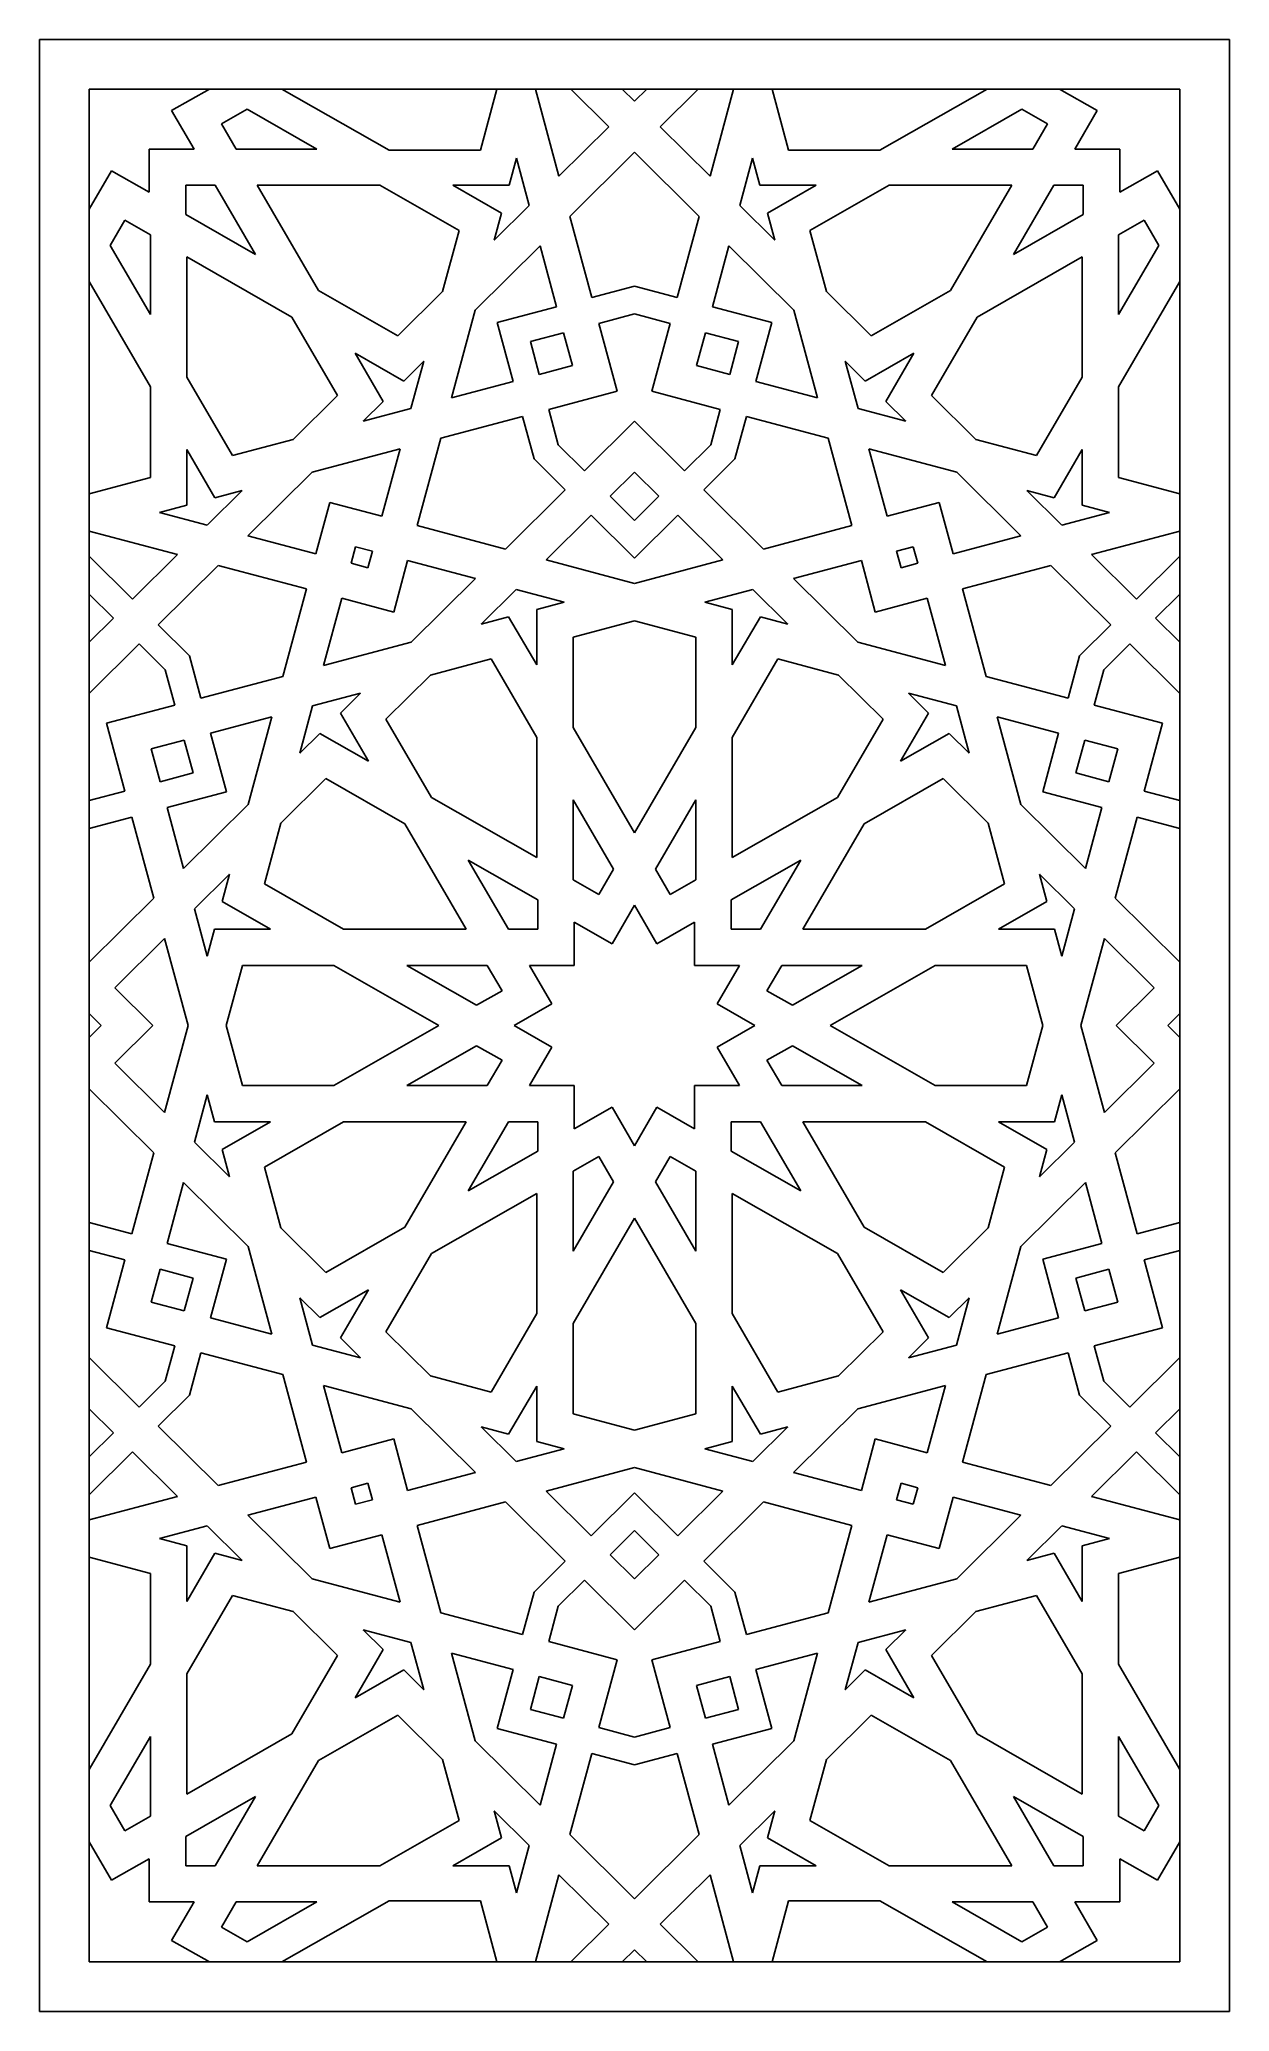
# Model space of a CAD drawing. Header units: millimetres. Extents: x 5671 to 6151, y 820 to 1616.
import ezdxf

# ---------------------------------------------------------------- set-up
doc = ezdxf.new("R2010")
doc.units = ezdxf.units.MM
doc.layers.add('Default', color=18, linetype='Continuous', true_color=0x000000)

msp = doc.modelspace()

# ---------------------------------------------------------------- linework, layer by layer
at = {"layer": 'Default'}
for p, q in [((6150.82, 1616.07), (5670.92, 1616.07)), ((5670.92, 1616.07), (5670.92, 820.35)), ((6150.82, 820.35), (6150.82, 1616.07)), ((6130.82, 1596.07), (5690.92, 1596.07)), ((5690.92, 1596.07), (5690.92, 840.35)), ((5724.23, 1587.36), (5739.44, 1596.07)), ((5811.89, 1571.35), (5768.72, 1596.07)), ((5855.4, 1596.07), (5848.72, 1571.35)), ((5870.92, 1596.07), (5880.41, 1560.97)), ((5900.47, 1580.86), (5885.14, 1596.07)), ((5905.94, 1596.07), (5910.87, 1591.18)), ((5910.87, 1591.18), (5915.8, 1596.07)), ((5921.28, 1580.86), (5936.61, 1596.07)), ((5950.82, 1596.07), (5941.34, 1560.97)), ((5966.34, 1596.07), (5973.02, 1571.35)), ((6009.85, 1571.35), (6053.03, 1596.07)), ((6082.31, 1596.07), (6097.51, 1587.36)), ((6130.82, 840.35), (6130.82, 1596.07)), ((5733.28, 1571.82), (5724.23, 1587.36)), ((5754.62, 1587.92), (5744.33, 1582.02)), ((5782.74, 1571.82), (5754.62, 1587.92)), ((6039.01, 1571.82), (6067.12, 1587.92)), ((6067.12, 1587.92), (6077.42, 1582.02)), ((6097.51, 1587.36), (6088.46, 1571.82)), ((5744.33, 1582.02), (5750.27, 1571.82)), ((5880.41, 1560.97), (5900.47, 1580.86)), ((5941.34, 1560.97), (5921.28, 1580.86)), ((6077.42, 1582.02), (6071.47, 1571.82)), ((5715.18, 1554.4), (5715.18, 1571.82)), ((5715.18, 1571.82), (5733.28, 1571.82)), ((5750.27, 1571.82), (5782.74, 1571.82)), ((5848.72, 1571.35), (5811.89, 1571.35)), ((5860.28, 1557.22), (5863.24, 1568.15)), ((5863.24, 1568.15), (5868.4, 1549.05)), ((5884.8, 1544.69), (5910.87, 1570.55)), ((5910.87, 1570.55), (5936.94, 1544.69)), ((5958.51, 1568.15), (5953.35, 1549.05)), ((5961.46, 1557.22), (5958.51, 1568.15)), ((5973.02, 1571.35), (6009.85, 1571.35)), ((6071.47, 1571.82), (6039.01, 1571.82)), ((6088.46, 1571.82), (6106.56, 1571.82)), ((6106.56, 1571.82), (6106.56, 1554.4)), ((5690.92, 1547.56), (5699.97, 1563.11)), ((5699.97, 1563.11), (5715.18, 1554.4)), ((6106.56, 1554.4), (6121.77, 1563.11)), ((6121.77, 1563.11), (6130.82, 1547.56)), ((5729.89, 1557.22), (5729.89, 1545.44)), ((5741.78, 1557.22), (5729.89, 1557.22)), ((5758.01, 1529.33), (5741.78, 1557.22)), ((5808.22, 1557.22), (5758.77, 1557.22)), ((5758.77, 1557.22), (5783.49, 1514.74)), ((5840.12, 1538.96), (5808.22, 1557.22)), ((5857.25, 1546), (5837.65, 1557.22)), ((5837.65, 1557.22), (5860.28, 1557.22)), ((5984.1, 1557.22), (5961.46, 1557.22)), ((5964.5, 1546), (5984.1, 1557.22)), ((5981.63, 1538.96), (6013.52, 1557.22)), ((6013.52, 1557.22), (6062.98, 1557.22)), ((6062.98, 1557.22), (6038.25, 1514.74)), ((6063.73, 1529.33), (6079.97, 1557.22)), ((6079.97, 1557.22), (6091.85, 1557.22)), ((6091.85, 1557.22), (6091.85, 1545.44)), ((5729.89, 1545.44), (5758.01, 1529.33)), ((5868.4, 1549.05), (5854.3, 1535.07)), ((5854.3, 1535.07), (5857.25, 1546)), ((5893.65, 1511.95), (5884.8, 1544.69)), ((5936.94, 1544.69), (5928.1, 1511.95)), ((5953.35, 1549.05), (5967.45, 1535.07)), ((5967.45, 1535.07), (5964.5, 1546)), ((6091.85, 1545.44), (6063.73, 1529.33)), ((5705.36, 1543.17), (5699.42, 1532.96)), ((5715.65, 1537.28), (5705.36, 1543.17)), ((5715.65, 1505.08), (5715.65, 1537.28)), ((5833.49, 1514.43), (5840.12, 1538.96)), ((5988.25, 1514.43), (5981.63, 1538.96)), ((6106.09, 1537.28), (6116.39, 1543.17)), ((6106.09, 1505.08), (6106.09, 1537.28)), ((6116.39, 1543.17), (6122.33, 1532.96)), ((5699.42, 1532.96), (5715.65, 1505.08)), ((5772.72, 1504.06), (5730.36, 1528.32)), ((5730.36, 1528.32), (5730.36, 1479.8)), ((5846.68, 1506.88), (5872.79, 1532.78)), ((5872.79, 1532.78), (5879.44, 1508.17)), ((5948.95, 1532.78), (5942.31, 1508.17)), ((5975.06, 1506.88), (5948.95, 1532.78)), ((6049.02, 1504.06), (6091.38, 1528.32)), ((6091.38, 1528.32), (6091.38, 1479.8)), ((6122.33, 1532.96), (6106.09, 1505.08)), ((5715.65, 1475.89), (5690.92, 1518.37)), ((5783.49, 1514.74), (5815.39, 1496.48)), ((5815.39, 1496.48), (5833.49, 1514.43)), ((5910.87, 1516.53), (5893.65, 1511.95)), ((5928.1, 1511.95), (5910.87, 1516.53)), ((6006.36, 1496.48), (5988.25, 1514.43)), ((6038.25, 1514.74), (6006.36, 1496.48)), ((6130.82, 1518.37), (6106.09, 1475.89)), ((5791.14, 1472.42), (5772.72, 1504.06)), ((5837.13, 1471.5), (5846.68, 1506.88)), ((5879.44, 1508.17), (5855.52, 1501.82)), ((5896.47, 1501.49), (5910.87, 1505.32)), ((5910.87, 1505.32), (5925.27, 1501.49)), ((5942.31, 1508.17), (5966.23, 1501.82)), ((5984.62, 1471.5), (5975.06, 1506.88)), ((6030.61, 1472.42), (6049.02, 1504.06)), ((5855.52, 1501.82), (5861.93, 1478.09)), ((5882.26, 1497.72), (5868.89, 1494.16)), ((5885.85, 1484.45), (5882.26, 1497.72)), ((5903.87, 1474.13), (5896.47, 1501.49)), ((5925.27, 1501.49), (5917.88, 1474.13)), ((5935.9, 1484.45), (5939.48, 1497.72)), ((5939.48, 1497.72), (5952.86, 1494.16)), ((5966.23, 1501.82), (5959.82, 1478.09)), ((5809.52, 1470.02), (5798.21, 1489.47)), ((5798.21, 1489.47), (5817.81, 1478.24)), ((5868.89, 1494.16), (5872.47, 1480.89)), ((5952.86, 1494.16), (5949.28, 1480.89)), ((6023.54, 1489.47), (6003.94, 1478.24)), ((6012.22, 1470.02), (6023.54, 1489.47)), ((5817.81, 1478.24), (5825.88, 1486.24)), ((5825.88, 1486.24), (5820.72, 1467.14)), ((5872.47, 1480.89), (5885.85, 1484.45)), ((5949.28, 1480.89), (5935.9, 1484.45)), ((6003.94, 1478.24), (5995.87, 1486.24)), ((5995.87, 1486.24), (6001.03, 1467.14)), ((5715.65, 1439.36), (5715.65, 1475.89)), ((5730.36, 1479.8), (5748.78, 1448.17)), ((5773.24, 1454.67), (5791.14, 1472.42)), ((5861.93, 1478.09), (5837.13, 1471.5)), ((5876.28, 1466.8), (5903.87, 1474.13)), ((5917.88, 1474.13), (5945.47, 1466.8)), ((5959.82, 1478.09), (5984.62, 1471.5)), ((6048.51, 1454.67), (6030.61, 1472.42)), ((6091.38, 1479.8), (6072.97, 1448.17)), ((6106.09, 1475.89), (6106.09, 1439.36)), ((5801.46, 1462.02), (5809.52, 1470.02)), ((5820.72, 1467.14), (5801.46, 1462.02)), ((5880.14, 1452.52), (5876.28, 1466.8)), ((5945.47, 1466.8), (5941.61, 1452.52)), ((6001.03, 1467.14), (6020.29, 1462.02)), ((6020.29, 1462.02), (6012.22, 1470.02)), ((5832.73, 1455.23), (5865.74, 1464)), ((5865.74, 1464), (5870.35, 1446.91)), ((5910.87, 1462.09), (5890.68, 1442.06)), ((5931.07, 1442.06), (5910.87, 1462.09)), ((5956.01, 1464), (5951.39, 1446.91)), ((5989.02, 1455.23), (5956.01, 1464)), ((5730.36, 1428.16), (5730.36, 1450.62)), ((5730.36, 1450.62), (5741.68, 1431.17)), ((5748.78, 1448.17), (5773.24, 1454.67)), ((5816.32, 1450.86), (5780.92, 1441.46)), ((5808.98, 1423.68), (5816.32, 1450.86)), ((5823.19, 1419.91), (5832.73, 1455.23)), ((5890.68, 1442.06), (5880.14, 1452.52)), ((5941.61, 1452.52), (5931.07, 1442.06)), ((5998.56, 1419.91), (5989.02, 1455.23)), ((6012.77, 1423.68), (6005.43, 1450.86)), ((6005.43, 1450.86), (6040.82, 1441.46)), ((6072.97, 1448.17), (6048.51, 1454.67)), ((6091.38, 1450.62), (6080.06, 1431.17)), ((6091.38, 1428.16), (6091.38, 1450.62)), ((5780.92, 1441.46), (5755.01, 1415.76)), ((5870.35, 1446.91), (5882.96, 1434.41)), ((5901.08, 1431.74), (5910.87, 1441.46)), ((5910.87, 1441.46), (5920.67, 1431.74)), ((5951.39, 1446.91), (5938.79, 1434.41)), ((6040.82, 1441.46), (6066.73, 1415.76)), ((5690.92, 1432.79), (5715.65, 1439.36)), ((5752.7, 1434.1), (5738.6, 1420.12)), ((5741.68, 1431.17), (5752.7, 1434.1)), ((5882.96, 1434.41), (5858.8, 1410.44)), ((5938.79, 1434.41), (5962.95, 1410.44)), ((6080.06, 1431.17), (6069.05, 1434.1)), ((6069.05, 1434.1), (6083.14, 1420.12)), ((6106.09, 1439.36), (6130.82, 1432.79)), ((5719.34, 1425.24), (5730.36, 1428.16)), ((5738.6, 1420.12), (5719.34, 1425.24)), ((5782.42, 1408.47), (5788.03, 1429.25)), ((5788.03, 1429.25), (5808.98, 1423.68)), ((5910.87, 1422.03), (5901.08, 1431.74)), ((5920.67, 1431.74), (5910.87, 1422.03)), ((6033.72, 1429.25), (6012.77, 1423.68)), ((6039.33, 1408.47), (6033.72, 1429.25)), ((6083.14, 1420.12), (6102.4, 1425.24)), ((6102.4, 1425.24), (6091.38, 1428.16)), ((5726.59, 1408.2), (5690.92, 1417.68)), ((5858.8, 1410.44), (5823.19, 1419.91)), ((5875.21, 1406.08), (5893.36, 1424.09)), ((5893.36, 1424.09), (5910.87, 1406.72)), ((5910.87, 1406.72), (5928.38, 1424.09)), ((5928.38, 1424.09), (5946.54, 1406.08)), ((5962.95, 1410.44), (5998.56, 1419.91)), ((6130.82, 1417.68), (6095.16, 1408.2)), ((5755.01, 1415.76), (5782.42, 1408.47)), ((5798.43, 1411.38), (5796.63, 1404.7)), ((5805.17, 1409.59), (5798.43, 1411.38)), ((5803.36, 1402.91), (5805.17, 1409.59)), ((6016.58, 1409.59), (6023.31, 1411.38)), ((6018.38, 1402.91), (6016.58, 1409.59)), ((6023.31, 1411.38), (6025.12, 1404.7)), ((6066.73, 1415.76), (6039.33, 1408.47)), ((5690.92, 1407.56), (5708.43, 1390.19)), ((5708.43, 1390.19), (5726.59, 1408.2)), ((5718.84, 1379.87), (5743, 1403.84)), ((5743, 1403.84), (5778.61, 1394.38)), ((5796.63, 1404.7), (5803.36, 1402.91)), ((5813.77, 1385.03), (5819.38, 1405.81)), ((5819.38, 1405.81), (5846.78, 1398.53)), ((5910.87, 1396.6), (5875.21, 1406.08)), ((5946.54, 1406.08), (5910.87, 1396.6)), ((6002.37, 1405.81), (5974.96, 1398.53)), ((6007.98, 1385.03), (6002.37, 1405.81)), ((6025.12, 1404.7), (6018.38, 1402.91)), ((6078.75, 1403.84), (6043.14, 1394.38)), ((6102.91, 1379.87), (6078.75, 1403.84)), ((6095.16, 1408.2), (6113.31, 1390.19)), ((6113.31, 1390.19), (6130.82, 1407.56)), ((5778.61, 1394.38), (5769.07, 1359.06)), ((5846.78, 1398.53), (5820.87, 1372.83)), ((5863.19, 1394.17), (5849.1, 1380.18)), ((5882.45, 1389.05), (5863.19, 1394.17)), ((5939.29, 1389.05), (5958.55, 1394.17)), ((5958.55, 1394.17), (5972.65, 1380.18)), ((5974.96, 1398.53), (6000.87, 1372.83)), ((6043.14, 1394.38), (6052.68, 1359.06)), ((5700.72, 1382.54), (5690.92, 1392.25)), ((5785.48, 1363.42), (5792.82, 1390.6)), ((5792.82, 1390.6), (5813.77, 1385.03)), ((5871.43, 1386.12), (5882.45, 1389.05)), ((5871.43, 1363.67), (5871.43, 1386.12)), ((5950.31, 1386.12), (5939.29, 1389.05)), ((5950.31, 1363.67), (5950.31, 1386.12)), ((6028.93, 1390.6), (6007.98, 1385.03)), ((6036.27, 1363.42), (6028.93, 1390.6)), ((6130.82, 1392.25), (6121.03, 1382.54)), ((5690.92, 1372.83), (5700.72, 1382.54)), ((5731.44, 1367.37), (5718.84, 1379.87)), ((5849.1, 1380.18), (5860.12, 1383.11)), ((5860.12, 1383.11), (5871.43, 1363.67)), ((5886.15, 1374.92), (5910.87, 1381.49)), ((5910.87, 1381.49), (5935.6, 1374.92)), ((5961.63, 1383.11), (5950.31, 1363.67)), ((5972.65, 1380.18), (5961.63, 1383.11)), ((6090.3, 1367.37), (6102.91, 1379.87)), ((6121.03, 1382.54), (6130.82, 1372.83)), ((5711.12, 1372.22), (5690.92, 1352.19)), ((5721.66, 1361.77), (5711.12, 1372.22)), ((5820.87, 1372.83), (5785.48, 1363.42)), ((5886.15, 1338.39), (5886.15, 1374.92)), ((5935.6, 1374.92), (5935.6, 1338.39)), ((6000.87, 1372.83), (6036.27, 1363.42)), ((6110.63, 1372.22), (6100.09, 1361.77)), ((6130.82, 1352.19), (6110.63, 1372.22)), ((5725.52, 1347.48), (5721.66, 1361.77)), ((5736.06, 1350.28), (5731.44, 1367.37)), ((5828.56, 1359.62), (5853.02, 1366.12)), ((5853.02, 1366.12), (5871.43, 1334.48)), ((5968.73, 1366.12), (5950.31, 1334.48)), ((5993.19, 1359.62), (5968.73, 1366.12)), ((6085.69, 1350.28), (6090.3, 1367.37)), ((6100.09, 1361.77), (6096.23, 1347.48)), ((5769.07, 1359.06), (5736.06, 1350.28)), ((5810.66, 1341.86), (5828.56, 1359.62)), ((6011.09, 1341.86), (5993.19, 1359.62)), ((6052.68, 1359.06), (6085.69, 1350.28)), ((5697.93, 1340.15), (5725.52, 1347.48)), ((5781.08, 1347.14), (5775.92, 1328.04)), ((5800.34, 1352.26), (5781.08, 1347.14)), ((5792.27, 1344.26), (5800.34, 1352.26)), ((6029.47, 1344.26), (6021.41, 1352.26)), ((6021.41, 1352.26), (6040.67, 1347.14)), ((6040.67, 1347.14), (6045.83, 1328.04)), ((6096.23, 1347.48), (6123.82, 1340.15)), ((5705.32, 1312.79), (5697.93, 1340.15)), ((5764.67, 1342.78), (5739.87, 1336.19)), ((5755.11, 1307.41), (5764.67, 1342.78)), ((5803.59, 1324.82), (5792.27, 1344.26)), ((5829.07, 1310.22), (5810.66, 1341.86)), ((5910.87, 1295.91), (5886.15, 1338.39)), ((5935.6, 1338.39), (5910.87, 1295.91)), ((5992.67, 1310.22), (6011.09, 1341.86)), ((6018.16, 1324.82), (6029.47, 1344.26)), ((6057.08, 1342.78), (6081.88, 1336.19)), ((6066.63, 1307.41), (6057.08, 1342.78)), ((6123.82, 1340.15), (6116.42, 1312.79)), ((5715.95, 1329.83), (5729.33, 1333.39)), ((5719.53, 1316.57), (5715.95, 1329.83)), ((5729.33, 1333.39), (5732.91, 1320.12)), ((5739.87, 1336.19), (5746.28, 1312.47)), ((5775.92, 1328.04), (5783.99, 1336.04)), ((5783.99, 1336.04), (5803.59, 1324.82)), ((5871.43, 1334.48), (5871.43, 1285.97)), ((5950.31, 1334.48), (5950.31, 1285.97)), ((6037.76, 1336.04), (6018.16, 1324.82)), ((6045.83, 1328.04), (6037.76, 1336.04)), ((6081.88, 1336.19), (6075.47, 1312.47)), ((6092.42, 1333.39), (6088.84, 1320.12)), ((6105.8, 1329.83), (6092.42, 1333.39)), ((6102.21, 1316.57), (6105.8, 1329.83)), ((5732.91, 1320.12), (5719.53, 1316.57)), ((5768.3, 1299.85), (5786.41, 1317.81)), ((5786.41, 1317.81), (5818.3, 1299.54)), ((6035.34, 1317.81), (6003.44, 1299.54)), ((6053.44, 1299.85), (6035.34, 1317.81)), ((6088.84, 1320.12), (6102.21, 1316.57)), ((5690.92, 1308.96), (5705.32, 1312.79)), ((5746.28, 1312.47), (5722.36, 1306.11)), ((5722.36, 1306.11), (5729, 1281.51)), ((5729, 1281.51), (5755.11, 1307.41)), ((5871.43, 1285.97), (5829.07, 1310.22)), ((5886.15, 1309.21), (5902.38, 1281.32)), ((5886.15, 1277), (5886.15, 1309.21)), ((5935.6, 1309.21), (5919.37, 1281.32)), ((5935.6, 1277), (5935.6, 1309.21)), ((5950.31, 1285.97), (5992.67, 1310.22)), ((6092.74, 1281.51), (6066.63, 1307.41)), ((6075.47, 1312.47), (6099.39, 1306.11)), ((6099.39, 1306.11), (6092.74, 1281.51)), ((6116.42, 1312.79), (6130.82, 1308.96)), ((5708.15, 1302.33), (5690.92, 1297.76)), ((5716.99, 1269.59), (5708.15, 1302.33)), ((5761.68, 1275.32), (5768.3, 1299.85)), ((5818.3, 1299.54), (5843.03, 1257.06)), ((6003.44, 1299.54), (5978.72, 1257.06)), ((6060.07, 1275.32), (6053.44, 1299.85)), ((6113.6, 1302.33), (6104.75, 1269.59)), ((6130.82, 1297.76), (6113.6, 1302.33)), ((5860.02, 1257.06), (5843.78, 1284.95)), ((5843.78, 1284.95), (5871.9, 1268.85)), ((5902.38, 1281.32), (5896.44, 1271.11)), ((5919.37, 1281.32), (5925.31, 1271.11)), ((5977.96, 1284.95), (5949.84, 1268.85)), ((5961.73, 1257.06), (5977.96, 1284.95)), ((5747.5, 1279.22), (5733.4, 1265.23)), ((5744.55, 1268.29), (5747.5, 1279.22)), ((5793.57, 1257.06), (5761.68, 1275.32)), ((5896.44, 1271.11), (5886.15, 1277)), ((5925.31, 1271.11), (5935.6, 1277)), ((6028.17, 1257.06), (6060.07, 1275.32)), ((6077.2, 1268.29), (6074.25, 1279.22)), ((6074.25, 1279.22), (6088.35, 1265.23)), ((5690.92, 1243.74), (5716.99, 1269.59)), ((5733.4, 1265.23), (5738.56, 1246.13)), ((5764.15, 1257.06), (5744.55, 1268.29)), ((5871.9, 1268.85), (5871.9, 1257.06)), ((5901.82, 1251.18), (5910.87, 1266.73)), ((5910.87, 1266.73), (5919.92, 1251.18)), ((5949.84, 1268.85), (5949.84, 1257.06)), ((6057.6, 1257.06), (6077.2, 1268.29)), ((6088.35, 1265.23), (6083.19, 1246.13)), ((6104.75, 1269.59), (6130.82, 1243.74)), ((5886.61, 1242.47), (5886.61, 1259.89)), ((5886.61, 1259.89), (5901.82, 1251.18)), ((5919.92, 1251.18), (5935.13, 1259.89)), ((5935.13, 1259.89), (5935.13, 1242.47)), ((5721.39, 1253.32), (5701.33, 1233.42)), ((5730.87, 1218.21), (5721.39, 1253.32)), ((5738.56, 1246.13), (5741.51, 1257.06)), ((5741.51, 1257.06), (5764.15, 1257.06)), ((5843.03, 1257.06), (5793.57, 1257.06)), ((5871.9, 1257.06), (5860.02, 1257.06)), ((5949.84, 1257.06), (5961.73, 1257.06)), ((5978.72, 1257.06), (6028.17, 1257.06)), ((6080.23, 1257.06), (6057.6, 1257.06)), ((6083.19, 1246.13), (6080.23, 1257.06)), ((6090.87, 1218.21), (6100.36, 1253.32)), ((6100.36, 1253.32), (6120.42, 1233.42)), ((5752.8, 1242.47), (5746.25, 1218.21)), ((5789.63, 1242.47), (5752.8, 1242.47)), ((5831.99, 1218.21), (5789.63, 1242.47)), ((5847.17, 1226.37), (5819.06, 1242.47)), ((5819.06, 1242.47), (5851.52, 1242.47)), ((5851.52, 1242.47), (5857.47, 1232.26)), ((5877.56, 1226.92), (5868.51, 1242.47)), ((5868.51, 1242.47), (5886.61, 1242.47)), ((5935.13, 1242.47), (5953.23, 1242.47)), ((5953.23, 1242.47), (5944.18, 1226.92)), ((5970.22, 1242.47), (5964.28, 1232.26)), ((6002.69, 1242.47), (5970.22, 1242.47)), ((5974.57, 1226.37), (6002.69, 1242.47)), ((5989.75, 1218.21), (6032.11, 1242.47)), ((6032.11, 1242.47), (6068.94, 1242.47)), ((6068.94, 1242.47), (6075.5, 1218.21)), ((5701.33, 1233.42), (5716.66, 1218.21)), ((6120.42, 1233.42), (6105.09, 1218.21)), ((5857.47, 1232.26), (5847.17, 1226.37)), ((5862.36, 1218.21), (5877.56, 1226.92)), ((5944.18, 1226.92), (5959.39, 1218.21)), ((5964.28, 1232.26), (5974.57, 1226.37)), ((5695.85, 1218.21), (5690.92, 1223.1)), ((5690.92, 1213.32), (5695.85, 1218.21)), ((5716.66, 1218.21), (5701.33, 1203)), ((5721.39, 1183.1), (5730.87, 1218.21)), ((5746.25, 1218.21), (5752.8, 1193.95)), ((5789.63, 1193.95), (5831.99, 1218.21)), ((5877.56, 1209.5), (5862.36, 1218.21)), ((5959.39, 1218.21), (5944.18, 1209.5)), ((6032.11, 1193.95), (5989.75, 1218.21)), ((6075.5, 1218.21), (6068.94, 1193.95)), ((6100.36, 1183.1), (6090.87, 1218.21)), ((6105.09, 1218.21), (6120.42, 1203)), ((6130.82, 1223.1), (6125.89, 1218.21)), ((6125.89, 1218.21), (6130.82, 1213.32)), ((5847.17, 1210.05), (5819.06, 1193.95)), ((5857.47, 1204.16), (5847.17, 1210.05)), ((5964.28, 1204.16), (5974.57, 1210.05)), ((5974.57, 1210.05), (6002.69, 1193.95)), ((5701.33, 1203), (5721.39, 1183.1)), ((5851.52, 1193.95), (5857.47, 1204.16)), ((5868.51, 1193.95), (5877.56, 1209.5)), ((5944.18, 1209.5), (5953.23, 1193.95)), ((5970.22, 1193.95), (5964.28, 1204.16)), ((6120.42, 1203), (6100.36, 1183.1)), ((5752.8, 1193.95), (5789.63, 1193.95)), ((5819.06, 1193.95), (5851.52, 1193.95)), ((5886.61, 1193.95), (5868.51, 1193.95)), ((5886.61, 1176.53), (5886.61, 1193.95)), ((5953.23, 1193.95), (5935.13, 1193.95)), ((5935.13, 1193.95), (5935.13, 1176.53)), ((6002.69, 1193.95), (5970.22, 1193.95)), ((6068.94, 1193.95), (6032.11, 1193.95)), ((5690.92, 1192.68), (5716.99, 1166.83)), ((5733.4, 1171.19), (5738.56, 1190.29)), ((5738.56, 1190.29), (5741.51, 1179.36)), ((6083.19, 1190.29), (6080.23, 1179.36)), ((6088.35, 1171.19), (6083.19, 1190.29)), ((6104.75, 1166.83), (6130.82, 1192.68)), ((5741.51, 1179.36), (5764.15, 1179.36)), ((5764.15, 1179.36), (5744.55, 1168.13)), ((5793.57, 1179.36), (5761.68, 1161.1)), ((5843.03, 1179.36), (5793.57, 1179.36)), ((5818.3, 1136.88), (5843.03, 1179.36)), ((5860.02, 1179.36), (5843.78, 1151.47)), ((5871.9, 1179.36), (5860.02, 1179.36)), ((5871.9, 1167.57), (5871.9, 1179.36)), ((5901.82, 1185.24), (5886.61, 1176.53)), ((5910.87, 1169.69), (5901.82, 1185.24)), ((5919.92, 1185.24), (5910.87, 1169.69)), ((5935.13, 1176.53), (5919.92, 1185.24)), ((5949.84, 1167.57), (5949.84, 1179.36)), ((5949.84, 1179.36), (5961.73, 1179.36)), ((5961.73, 1179.36), (5977.96, 1151.47)), ((6003.44, 1136.88), (5978.72, 1179.36)), ((5978.72, 1179.36), (6028.17, 1179.36)), ((6028.17, 1179.36), (6060.07, 1161.1)), ((6080.23, 1179.36), (6057.6, 1179.36)), ((6057.6, 1179.36), (6077.2, 1168.13)), ((5747.5, 1157.2), (5733.4, 1171.19)), ((6074.25, 1157.2), (6088.35, 1171.19)), ((5716.99, 1166.83), (5708.15, 1134.09)), ((5744.55, 1168.13), (5747.5, 1157.2)), ((5843.78, 1151.47), (5871.9, 1167.57)), ((5896.44, 1165.31), (5886.15, 1159.42)), ((5902.38, 1155.1), (5896.44, 1165.31)), ((5919.37, 1155.1), (5925.31, 1165.31)), ((5925.31, 1165.31), (5935.6, 1159.42)), ((5977.96, 1151.47), (5949.84, 1167.57)), ((6077.2, 1168.13), (6074.25, 1157.2)), ((6113.6, 1134.09), (6104.75, 1166.83)), ((5722.36, 1130.31), (5729, 1154.91)), ((5729, 1154.91), (5755.11, 1129.01)), ((5761.68, 1161.1), (5768.3, 1136.57)), ((5886.15, 1159.42), (5886.15, 1127.21)), ((5886.15, 1127.21), (5902.38, 1155.1)), ((5935.6, 1127.21), (5919.37, 1155.1)), ((5935.6, 1159.42), (5935.6, 1127.21)), ((6060.07, 1161.1), (6053.44, 1136.57)), ((6092.74, 1154.91), (6066.63, 1129.01)), ((6099.39, 1130.31), (6092.74, 1154.91)), ((5871.43, 1150.45), (5829.07, 1126.2)), ((5871.43, 1101.94), (5871.43, 1150.45)), ((5950.31, 1101.94), (5950.31, 1150.45)), ((5950.31, 1150.45), (5992.67, 1126.2)), ((5708.15, 1134.09), (5690.92, 1138.66)), ((5910.87, 1140.51), (5886.15, 1098.03)), ((5935.6, 1098.03), (5910.87, 1140.51)), ((6130.82, 1138.66), (6113.6, 1134.09)), ((5746.28, 1123.95), (5722.36, 1130.31)), ((5768.3, 1136.57), (5786.41, 1118.61)), ((5786.41, 1118.61), (5818.3, 1136.88)), ((6035.34, 1118.61), (6003.44, 1136.88)), ((6053.44, 1136.57), (6035.34, 1118.61)), ((6075.47, 1123.95), (6099.39, 1130.31)), ((5690.92, 1127.46), (5705.32, 1123.63)), ((5705.32, 1123.63), (5697.93, 1096.27)), ((5739.87, 1100.23), (5746.28, 1123.95)), ((5755.11, 1129.01), (5764.67, 1093.64)), ((5829.07, 1126.2), (5810.66, 1094.56)), ((5992.67, 1126.2), (6011.09, 1094.56)), ((6066.63, 1129.01), (6057.08, 1093.64)), ((6081.88, 1100.23), (6075.47, 1123.95)), ((6116.42, 1123.63), (6130.82, 1127.46)), ((6123.82, 1096.27), (6116.42, 1123.63)), ((5719.53, 1119.85), (5715.95, 1106.59)), ((5732.91, 1116.3), (5719.53, 1119.85)), ((5729.33, 1103.03), (5732.91, 1116.3)), ((6088.84, 1116.3), (6102.21, 1119.85)), ((6092.42, 1103.03), (6088.84, 1116.3)), ((6102.21, 1119.85), (6105.8, 1106.59)), ((5715.95, 1106.59), (5729.33, 1103.03)), ((5781.08, 1089.28), (5775.92, 1108.38)), ((5775.92, 1108.38), (5783.99, 1100.38)), ((5783.99, 1100.38), (5803.59, 1111.6)), ((5803.59, 1111.6), (5792.27, 1092.16)), ((6037.76, 1100.38), (6018.16, 1111.6)), ((6018.16, 1111.6), (6029.47, 1092.16)), ((6045.83, 1108.38), (6037.76, 1100.38)), ((6040.67, 1089.28), (6045.83, 1108.38)), ((6105.8, 1106.59), (6092.42, 1103.03)), ((5764.67, 1093.64), (5739.87, 1100.23)), ((5853.02, 1070.3), (5871.43, 1101.94)), ((5968.73, 1070.3), (5950.31, 1101.94)), ((6057.08, 1093.64), (6081.88, 1100.23)), ((5697.93, 1096.27), (5725.52, 1088.94)), ((5792.27, 1092.16), (5800.34, 1084.16)), ((5810.66, 1094.56), (5828.56, 1076.8)), ((5886.15, 1098.03), (5886.15, 1061.5)), ((5935.6, 1061.5), (5935.6, 1098.03)), ((6011.09, 1094.56), (5993.19, 1076.8)), ((6029.47, 1092.16), (6021.41, 1084.16)), ((6096.23, 1088.94), (6123.82, 1096.27)), ((5711.12, 1064.2), (5690.92, 1084.23)), ((5725.52, 1088.94), (5721.66, 1074.65)), ((5736.06, 1086.14), (5731.44, 1069.05)), ((5769.07, 1077.36), (5736.06, 1086.14)), ((5800.34, 1084.16), (5781.08, 1089.28)), ((6021.41, 1084.16), (6040.67, 1089.28)), ((6052.68, 1077.36), (6085.69, 1086.14)), ((6085.69, 1086.14), (6090.3, 1069.05)), ((6100.09, 1074.65), (6096.23, 1088.94)), ((6130.82, 1084.23), (6110.63, 1064.2)), ((5721.66, 1074.65), (5711.12, 1064.2)), ((5778.61, 1042.04), (5769.07, 1077.36)), ((5828.56, 1076.8), (5853.02, 1070.3)), ((5993.19, 1076.8), (5968.73, 1070.3)), ((6043.14, 1042.04), (6052.68, 1077.36)), ((6110.63, 1064.2), (6100.09, 1074.65)), ((5731.44, 1069.05), (5718.84, 1056.55)), ((5820.87, 1063.59), (5785.48, 1073)), ((5785.48, 1073), (5792.82, 1045.82)), ((5860.12, 1053.31), (5871.43, 1072.75)), ((5871.43, 1072.75), (5871.43, 1050.3)), ((5961.63, 1053.31), (5950.31, 1072.75)), ((5950.31, 1072.75), (5950.31, 1050.3)), ((6000.87, 1063.59), (6036.27, 1073)), ((6036.27, 1073), (6028.93, 1045.82)), ((6090.3, 1069.05), (6102.91, 1056.55)), ((5690.92, 1063.59), (5700.72, 1053.88)), ((5846.78, 1037.89), (5820.87, 1063.59)), ((5886.15, 1061.5), (5910.87, 1054.93)), ((5910.87, 1054.93), (5935.6, 1061.5)), ((5974.96, 1037.89), (6000.87, 1063.59)), ((6121.03, 1053.88), (6130.82, 1063.59)), ((5700.72, 1053.88), (5690.92, 1044.17)), ((5718.84, 1056.55), (5743, 1032.58)), ((5792.82, 1045.82), (5813.77, 1051.39)), ((5813.77, 1051.39), (5819.38, 1030.61)), ((5849.1, 1056.24), (5860.12, 1053.31)), ((5863.19, 1042.25), (5849.1, 1056.24)), ((5958.55, 1042.25), (5972.65, 1056.24)), ((5972.65, 1056.24), (5961.63, 1053.31)), ((6007.98, 1051.39), (6002.37, 1030.61)), ((6028.93, 1045.82), (6007.98, 1051.39)), ((6102.91, 1056.55), (6078.75, 1032.58)), ((6130.82, 1044.17), (6121.03, 1053.88)), ((5690.92, 1028.86), (5708.43, 1046.23)), ((5708.43, 1046.23), (5726.59, 1028.22)), ((5882.45, 1047.37), (5863.19, 1042.25)), ((5871.43, 1050.3), (5882.45, 1047.37)), ((5950.31, 1050.3), (5939.29, 1047.37)), ((5939.29, 1047.37), (5958.55, 1042.25)), ((6095.16, 1028.22), (6113.31, 1046.23)), ((6113.31, 1046.23), (6130.82, 1028.86)), ((5743, 1032.58), (5778.61, 1042.04)), ((5819.38, 1030.61), (5846.78, 1037.89)), ((5910.87, 1039.82), (5875.21, 1030.34)), ((5946.54, 1030.34), (5910.87, 1039.82)), ((6002.37, 1030.61), (5974.96, 1037.89)), ((6078.75, 1032.58), (6043.14, 1042.04)), ((5726.59, 1028.22), (5690.92, 1018.74)), ((5755.01, 1020.66), (5782.42, 1027.95)), ((5782.42, 1027.95), (5788.03, 1007.17)), ((5796.63, 1031.72), (5803.36, 1033.51)), ((5798.43, 1025.04), (5796.63, 1031.72)), ((5805.17, 1026.83), (5798.43, 1025.04)), ((5803.36, 1033.51), (5805.17, 1026.83)), ((5875.21, 1030.34), (5893.36, 1012.33)), ((5893.36, 1012.33), (5910.87, 1029.7)), ((5910.87, 1029.7), (5928.38, 1012.33)), ((5928.38, 1012.33), (5946.54, 1030.34)), ((6018.38, 1033.51), (6016.58, 1026.83)), ((6016.58, 1026.83), (6023.31, 1025.04)), ((6025.12, 1031.72), (6018.38, 1033.51)), ((6023.31, 1025.04), (6025.12, 1031.72)), ((6039.33, 1027.95), (6033.72, 1007.17)), ((6066.73, 1020.66), (6039.33, 1027.95)), ((6130.82, 1018.74), (6095.16, 1028.22)), ((5780.92, 994.96), (5755.01, 1020.66)), ((5858.8, 1025.98), (5823.19, 1016.51)), ((5882.96, 1002.01), (5858.8, 1025.98)), ((5938.79, 1002.01), (5962.95, 1025.98)), ((5962.95, 1025.98), (5998.56, 1016.51)), ((6040.82, 994.96), (6066.73, 1020.66)), ((5738.6, 1016.3), (5719.34, 1011.18)), ((5719.34, 1011.18), (5730.36, 1008.26)), ((5752.7, 1002.32), (5738.6, 1016.3)), ((5788.03, 1007.17), (5808.98, 1012.74)), ((5808.98, 1012.74), (5816.32, 985.56)), ((5823.19, 1016.51), (5832.73, 981.19)), ((5910.87, 1014.39), (5901.08, 1004.68)), ((5920.67, 1004.68), (5910.87, 1014.39)), ((5998.56, 1016.51), (5989.02, 981.19)), ((6012.77, 1012.74), (6005.43, 985.56)), ((6033.72, 1007.17), (6012.77, 1012.74)), ((6069.05, 1002.32), (6083.14, 1016.3)), ((6083.14, 1016.3), (6102.4, 1011.18)), ((6102.4, 1011.18), (6091.38, 1008.26)), ((5690.92, 1003.63), (5715.65, 997.06)), ((5730.36, 1008.26), (5730.36, 985.8)), ((5730.36, 985.8), (5741.68, 1005.25)), ((5741.68, 1005.25), (5752.7, 1002.32)), ((5901.08, 1004.68), (5910.87, 994.96)), ((5910.87, 994.96), (5920.67, 1004.68)), ((6080.06, 1005.25), (6069.05, 1002.32)), ((6091.38, 985.8), (6080.06, 1005.25)), ((6091.38, 1008.26), (6091.38, 985.8)), ((6106.09, 997.06), (6130.82, 1003.63)), ((5715.65, 997.06), (5715.65, 960.53)), ((5816.32, 985.56), (5780.92, 994.96)), ((5870.35, 989.51), (5882.96, 1002.01)), ((5951.39, 989.51), (5938.79, 1002.01)), ((6005.43, 985.56), (6040.82, 994.96)), ((6106.09, 960.53), (6106.09, 997.06)), ((5730.36, 956.62), (5748.78, 988.25)), ((5748.78, 988.25), (5773.24, 981.75)), ((5865.74, 972.42), (5870.35, 989.51)), ((5890.68, 994.36), (5880.14, 983.9)), ((5910.87, 974.33), (5890.68, 994.36)), ((5931.07, 994.36), (5910.87, 974.33)), ((5941.61, 983.9), (5931.07, 994.36)), ((5956.01, 972.42), (5951.39, 989.51)), ((6072.97, 988.25), (6048.51, 981.75)), ((6091.38, 956.62), (6072.97, 988.25)), ((5773.24, 981.75), (5791.14, 964)), ((5832.73, 981.19), (5865.74, 972.42)), ((5880.14, 983.9), (5876.28, 969.62)), ((5945.47, 969.62), (5941.61, 983.9)), ((5989.02, 981.19), (5956.01, 972.42)), ((6048.51, 981.75), (6030.61, 964)), ((5801.46, 974.4), (5809.52, 966.4)), ((5820.72, 969.28), (5801.46, 974.4)), ((6001.03, 969.28), (6020.29, 974.4)), ((6020.29, 974.4), (6012.22, 966.4)), ((5791.14, 964), (5772.72, 932.36)), ((5809.52, 966.4), (5798.21, 946.95)), ((5825.88, 950.18), (5820.72, 969.28)), ((5861.93, 958.33), (5837.13, 964.92)), ((5837.13, 964.92), (5846.68, 929.54)), ((5876.28, 969.62), (5903.87, 962.29)), ((5917.88, 962.29), (5945.47, 969.62)), ((5959.82, 958.33), (5984.62, 964.92)), ((5984.62, 964.92), (5975.06, 929.54)), ((5995.87, 950.18), (6001.03, 969.28)), ((6012.22, 966.4), (6023.54, 946.95)), ((6030.61, 964), (6049.02, 932.36)), ((5715.65, 960.53), (5690.92, 918.05)), ((5730.36, 908.1), (5730.36, 956.62)), ((5798.21, 946.95), (5817.81, 958.18)), ((5817.81, 958.18), (5825.88, 950.18)), ((5855.52, 934.6), (5861.93, 958.33)), ((5868.89, 942.26), (5872.47, 955.53)), ((5872.47, 955.53), (5885.85, 951.97)), ((5903.87, 962.29), (5896.47, 934.93)), ((5925.27, 934.93), (5917.88, 962.29)), ((5949.28, 955.53), (5935.9, 951.97)), ((5952.86, 942.26), (5949.28, 955.53)), ((5966.23, 934.6), (5959.82, 958.33)), ((6003.94, 958.18), (5995.87, 950.18)), ((6023.54, 946.95), (6003.94, 958.18)), ((6091.38, 908.1), (6091.38, 956.62)), ((6130.82, 918.05), (6106.09, 960.53)), ((5885.85, 951.97), (5882.26, 938.7)), ((5935.9, 951.97), (5939.48, 938.7)), ((5783.49, 921.68), (5815.39, 939.94)), ((5815.39, 939.94), (5833.49, 921.99)), ((5882.26, 938.7), (5868.89, 942.26)), ((5939.48, 938.7), (5952.86, 942.26)), ((6006.36, 939.94), (5988.25, 921.99)), ((6038.25, 921.68), (6006.36, 939.94)), ((5699.42, 903.46), (5715.65, 931.34)), ((5715.65, 931.34), (5715.65, 899.14)), ((5772.72, 932.36), (5730.36, 908.1)), ((5879.44, 928.25), (5855.52, 934.6)), ((5896.47, 934.93), (5910.87, 931.1)), ((5910.87, 931.1), (5925.27, 934.93)), ((5942.31, 928.25), (5966.23, 934.6)), ((6049.02, 932.36), (6091.38, 908.1)), ((6122.33, 903.46), (6106.09, 931.34)), ((6106.09, 931.34), (6106.09, 899.14)), ((5846.68, 929.54), (5872.79, 903.64)), ((5872.79, 903.64), (5879.44, 928.25)), ((5893.65, 924.47), (5884.8, 891.73)), ((5910.87, 919.89), (5893.65, 924.47)), ((5928.1, 924.47), (5910.87, 919.89)), ((5936.94, 891.73), (5928.1, 924.47)), ((5948.95, 903.64), (5942.31, 928.25)), ((5975.06, 929.54), (5948.95, 903.64)), ((5758.77, 879.2), (5783.49, 921.68)), ((5833.49, 921.99), (5840.12, 897.46)), ((5988.25, 921.99), (5981.63, 897.46)), ((6062.98, 879.2), (6038.25, 921.68)), ((5705.36, 893.25), (5699.42, 903.46)), ((5729.89, 890.98), (5758.01, 907.09)), ((5758.01, 907.09), (5741.78, 879.2)), ((5868.4, 887.37), (5854.3, 901.35)), ((5854.3, 901.35), (5857.25, 890.42)), ((5953.35, 887.37), (5967.45, 901.35)), ((5967.45, 901.35), (5964.5, 890.42)), ((6091.85, 890.98), (6063.73, 907.09)), ((6063.73, 907.09), (6079.97, 879.2)), ((6116.39, 893.25), (6122.33, 903.46)), ((5715.65, 899.14), (5705.36, 893.25)), ((5840.12, 897.46), (5808.22, 879.2)), ((5884.8, 891.73), (5910.87, 865.87)), ((5910.87, 865.87), (5936.94, 891.73)), ((5981.63, 897.46), (6013.52, 879.2)), ((6106.09, 899.14), (6116.39, 893.25)), ((5699.97, 873.31), (5690.92, 888.86)), ((5729.89, 879.2), (5729.89, 890.98)), ((5857.25, 890.42), (5837.65, 879.2)), ((5863.24, 868.27), (5868.4, 887.37)), ((5958.51, 868.27), (5953.35, 887.37)), ((5964.5, 890.42), (5984.1, 879.2)), ((6091.85, 879.2), (6091.85, 890.98)), ((6130.82, 888.86), (6121.77, 873.31)), ((5715.18, 882.02), (5699.97, 873.31)), ((5715.18, 864.6), (5715.18, 882.02)), ((5741.78, 879.2), (5729.89, 879.2)), ((5808.22, 879.2), (5758.77, 879.2)), ((5837.65, 879.2), (5860.28, 879.2)), ((5860.28, 879.2), (5863.24, 868.27)), ((5880.41, 875.45), (5870.92, 840.35)), ((5900.47, 855.56), (5880.41, 875.45)), ((5921.28, 855.56), (5941.34, 875.45)), ((5941.34, 875.45), (5950.82, 840.35)), ((5961.46, 879.2), (5958.51, 868.27)), ((5984.1, 879.2), (5961.46, 879.2)), ((6013.52, 879.2), (6062.98, 879.2)), ((6079.97, 879.2), (6091.85, 879.2)), ((6121.77, 873.31), (6106.56, 882.02)), ((6106.56, 882.02), (6106.56, 864.6)), ((5733.28, 864.6), (5715.18, 864.6)), ((5724.23, 849.06), (5733.28, 864.6)), ((5744.33, 854.4), (5750.27, 864.6)), ((5750.27, 864.6), (5782.74, 864.6)), ((5782.74, 864.6), (5754.62, 848.5)), ((5768.72, 840.35), (5811.89, 865.07)), ((5811.89, 865.07), (5848.72, 865.07)), ((5848.72, 865.07), (5855.4, 840.35)), ((5973.02, 865.07), (5966.34, 840.35)), ((6009.85, 865.07), (5973.02, 865.07)), ((6053.03, 840.35), (6009.85, 865.07)), ((6071.47, 864.6), (6039.01, 864.6)), ((6039.01, 864.6), (6067.12, 848.5)), ((6077.42, 854.4), (6071.47, 864.6)), ((6106.56, 864.6), (6088.46, 864.6)), ((6088.46, 864.6), (6097.51, 849.06)), ((5754.62, 848.5), (5744.33, 854.4)), ((5885.14, 840.35), (5900.47, 855.56)), ((5936.61, 840.35), (5921.28, 855.56)), ((6067.12, 848.5), (6077.42, 854.4)), ((5739.44, 840.35), (5724.23, 849.06)), ((5910.87, 845.24), (5905.94, 840.35)), ((5915.8, 840.35), (5910.87, 845.24)), ((6097.51, 849.06), (6082.31, 840.35)), ((5690.92, 840.35), (6130.82, 840.35)), ((5670.92, 820.35), (6150.82, 820.35))]:
    msp.add_line(p, q, dxfattribs=at)

doc.saveas('drawing.dxf')
